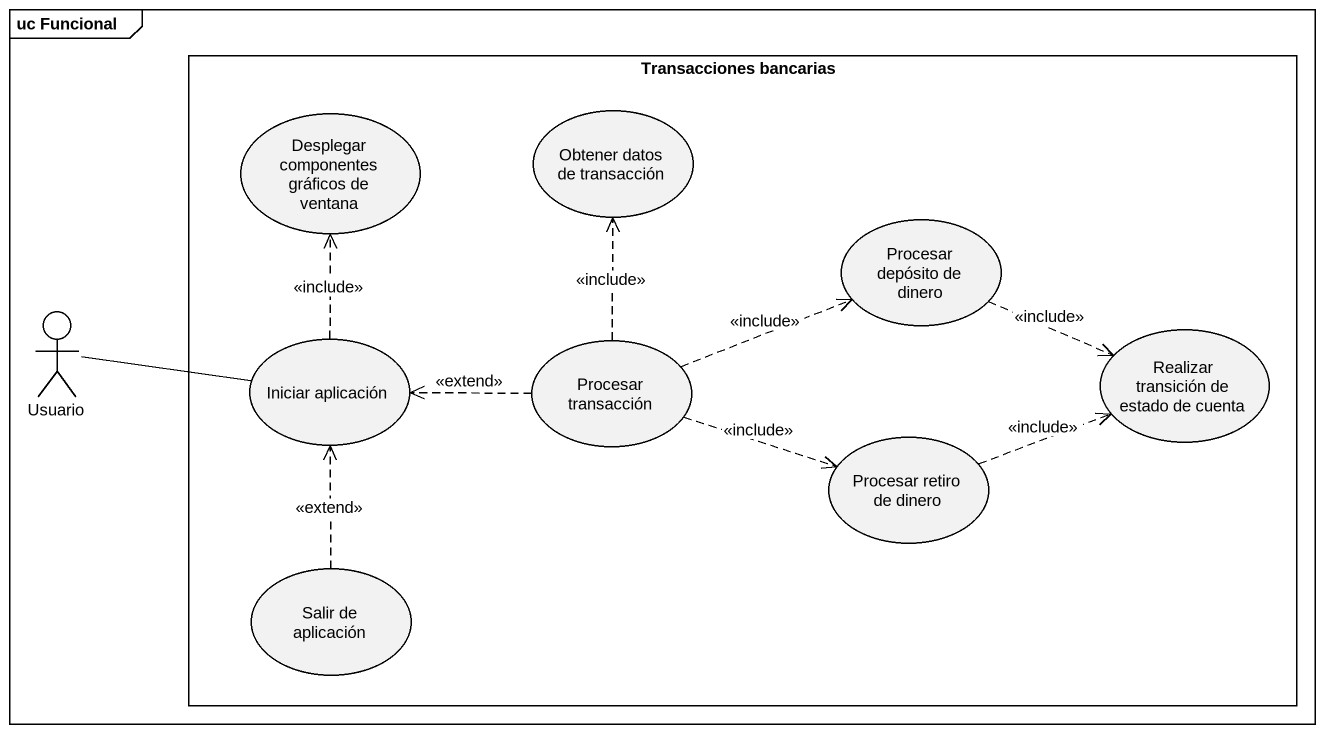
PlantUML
@startuml
mainframe uc Funcional
rectangle "Transacciones bancarias" as Transacciones_bancarias {
  usecase "Desplegar componentes gráficos de ventana" as Desplegar_componentes
  usecase "Obtener datos de transacción" as Obtener_datos_de_transacción
  usecase "Procesar depósito de dinero" as Procesar_depósito_de_dinero
  usecase "Iniciar aplicación" as Iniciar_aplicación
  usecase "Procesar transacción" as Procesar_transacción
  usecase "Realizar transición de estado de cuenta" as Realizar_transición_de
  usecase "Procesar retiro de dinero" as Procesar_retiro_de_dinero
  usecase "Salir de aplicación" as Salir_de_aplicación
}
actor Usuario
Procesar_depósito_de_dinero .right.> Realizar_transición_de : <<include>>
Usuario -right- Iniciar_aplicación
Iniciar_aplicación .up.> Desplegar_componentes : <<include>>
Procesar_transacción .up.> Obtener_datos_de_transacción : <<include>>
Procesar_transacción .right.> Procesar_depósito_de_dinero : <<include>>
Procesar_transacción .left.> Iniciar_aplicación : <<extend>>
Procesar_transacción .right.> Procesar_retiro_de_dinero : <<include>>
Procesar_retiro_de_dinero .right.> Realizar_transición_de : <<include>>
Salir_de_aplicación .up.> Iniciar_aplicación : <<extend>>
@enduml
